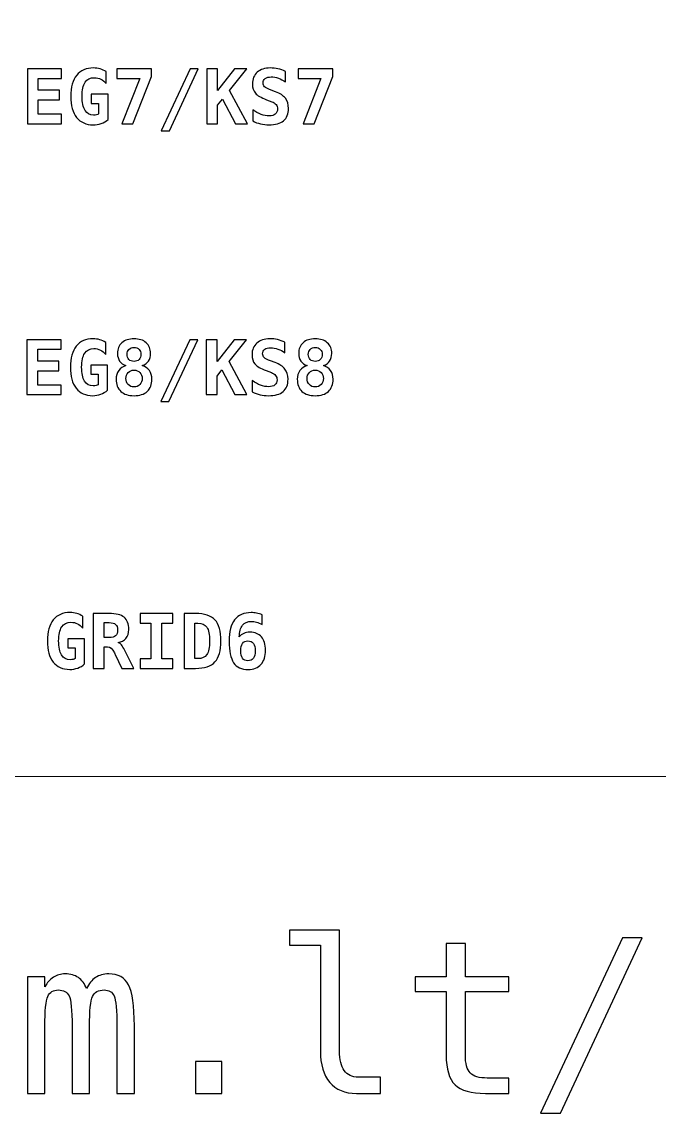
# Model space of a CAD drawing. Header units: centimetres. Extents: x -11.36 to -9.63, y -15.64 to -13.63.
# Drawn here: x -10.795 to -10.496, y -15.643 to -15.131 of the extents above; entities that cross this region are included whole.
import ezdxf

# ---------------------------------------------------------------- set-up
doc = ezdxf.new("R2010")
doc.units = ezdxf.units.CM
doc.header["$MEASUREMENT"] = 0
doc.layers.add('Layer 1', color=7, linetype='Continuous')

msp = doc.modelspace()

# ---------------------------------------------------------------- linework, layer by layer
at = {"layer": 'Layer 1', "color": 7, "lineweight": 9}
msp.add_lwpolyline([(-10.8825, -15.485), (-10.1175, -15.485), (-10.1175, -14.215), (-10.8825, -14.215), (-10.8825, -15.485)], close=True, dxfattribs=at)
at = {"layer": 'Layer 1', "color": 250}
for points, knots in [([(-10.75864, -15.1743), (-10.75864, -15.1743), (-10.75864, -15.16939), (-10.75864, -15.16939), (-10.75864, -15.16939), (-10.75864, -15.16939), (-10.76212, -15.16939), (-10.76212, -15.16939), (-10.76212, -15.16939), (-10.76212, -15.16939), (-10.76212, -15.16512), (-10.76212, -15.16512), (-10.76212, -15.16512), (-10.76212, -15.16512), (-10.75419, -15.16512), (-10.75419, -15.16512), (-10.75419, -15.16512), (-10.75419, -15.16512), (-10.75419, -15.1769), (-10.75419, -15.1769), (-10.75419, -15.1769), (-10.75517, -15.17774), (-10.75624, -15.17837), (-10.75742, -15.1788), (-10.75742, -15.1788), (-10.7586, -15.17923), (-10.75986, -15.17945), (-10.7612, -15.17945), (-10.7612, -15.17945), (-10.76453, -15.17945), (-10.7671, -15.17829), (-10.76892, -15.17598), (-10.76892, -15.17598), (-10.77074, -15.17366), (-10.77164, -15.17038), (-10.77164, -15.16611), (-10.77164, -15.16611), (-10.77164, -15.16179), (-10.77073, -15.15848), (-10.7689, -15.15619), (-10.7689, -15.15619), (-10.76706, -15.15391), (-10.76442, -15.15277), (-10.76096, -15.15277), (-10.76096, -15.15277), (-10.75992, -15.15277), (-10.75891, -15.15291), (-10.75791, -15.15321), (-10.75791, -15.15321), (-10.75691, -15.1535), (-10.75597, -15.15392), (-10.7551, -15.15447), (-10.7551, -15.15447), (-10.7551, -15.15447), (-10.7551, -15.1601), (-10.7551, -15.1601), (-10.7551, -15.1601), (-10.75581, -15.15919), (-10.75663, -15.15849), (-10.75756, -15.15803), (-10.75756, -15.15803), (-10.75848, -15.15756), (-10.7595, -15.15733), (-10.7606, -15.15733), (-10.7606, -15.15733), (-10.76253, -15.15733), (-10.76398, -15.15806), (-10.76493, -15.15951), (-10.76493, -15.15951), (-10.76588, -15.16096), (-10.76636, -15.16316), (-10.76636, -15.16611), (-10.76636, -15.16611), (-10.76636, -15.16898), (-10.7659, -15.17115), (-10.76498, -15.17265), (-10.76498, -15.17265), (-10.76406, -15.17414), (-10.76272, -15.17489), (-10.76097, -15.17489), (-10.76097, -15.17489), (-10.76044, -15.17489), (-10.75998, -15.17484), (-10.75958, -15.17474), (-10.75958, -15.17474), (-10.7592, -15.17465), (-10.75888, -15.1745), (-10.75864, -15.1743)], [0, 0, 0, 0, 0.045455, 0.045455, 0.045455, 0.045455, 0.090909, 0.090909, 0.090909, 0.090909, 0.136364, 0.136364, 0.136364, 0.136364, 0.181818, 0.181818, 0.181818, 0.181818, 0.227273, 0.227273, 0.227273, 0.227273, 0.272727, 0.272727, 0.272727, 0.272727, 0.318182, 0.318182, 0.318182, 0.318182, 0.363636, 0.363636, 0.363636, 0.363636, 0.409091, 0.409091, 0.409091, 0.409091, 0.454545, 0.454545, 0.454545, 0.454545, 0.5, 0.5, 0.5, 0.5, 0.545455, 0.545455, 0.545455, 0.545455, 0.590909, 0.590909, 0.590909, 0.590909, 0.636364, 0.636364, 0.636364, 0.636364, 0.681818, 0.681818, 0.681818, 0.681818, 0.727273, 0.727273, 0.727273, 0.727273, 0.772727, 0.772727, 0.772727, 0.772727, 0.818182, 0.818182, 0.818182, 0.818182, 0.863636, 0.863636, 0.863636, 0.863636, 0.909091, 0.909091, 0.909091, 0.909091, 0.954545, 0.954545, 0.954545, 0.954545, 1, 1, 1, 1]), ([(-10.67992, -15.16767), (-10.68247, -15.16669), (-10.68421, -15.16566), (-10.68512, -15.16459), (-10.68512, -15.16459), (-10.68602, -15.16351), (-10.68648, -15.16207), (-10.68648, -15.16026), (-10.68648, -15.16026), (-10.68648, -15.15793), (-10.68573, -15.15609), (-10.68424, -15.15477), (-10.68424, -15.15477), (-10.68274, -15.15343), (-10.6807, -15.15277), (-10.67809, -15.15277), (-10.67809, -15.15277), (-10.6769, -15.15277), (-10.67572, -15.1529), (-10.67454, -15.15317), (-10.67454, -15.15317), (-10.67335, -15.15344), (-10.67218, -15.15384), (-10.67102, -15.15437), (-10.67102, -15.15437), (-10.67102, -15.15437), (-10.67102, -15.15933), (-10.67102, -15.15933), (-10.67102, -15.15933), (-10.67212, -15.15856), (-10.67322, -15.15798), (-10.67435, -15.15757), (-10.67435, -15.15757), (-10.67548, -15.15717), (-10.67659, -15.15697), (-10.67769, -15.15697), (-10.67769, -15.15697), (-10.67892, -15.15697), (-10.67986, -15.15722), (-10.68052, -15.15771), (-10.68052, -15.15771), (-10.68117, -15.15821), (-10.6815, -15.15891), (-10.6815, -15.15983), (-10.6815, -15.15983), (-10.6815, -15.16054), (-10.68126, -15.16113), (-10.68078, -15.16159), (-10.68078, -15.16159), (-10.6803, -15.16206), (-10.67931, -15.16257), (-10.67779, -15.16313), (-10.67779, -15.16313), (-10.67779, -15.16313), (-10.67561, -15.16396), (-10.67561, -15.16396), (-10.67561, -15.16396), (-10.67354, -15.16472), (-10.67202, -15.16573), (-10.67104, -15.16698), (-10.67104, -15.16698), (-10.67007, -15.16823), (-10.66958, -15.16981), (-10.66958, -15.17171), (-10.66958, -15.17171), (-10.66958, -15.17431), (-10.67034, -15.17625), (-10.67188, -15.17753), (-10.67188, -15.17753), (-10.67341, -15.17881), (-10.67573, -15.17945), (-10.67883, -15.17945), (-10.67883, -15.17945), (-10.6801, -15.17945), (-10.68138, -15.1793), (-10.68266, -15.17899), (-10.68266, -15.17899), (-10.68394, -15.17869), (-10.68518, -15.17824), (-10.68637, -15.17764), (-10.68637, -15.17764), (-10.68637, -15.17764), (-10.68637, -15.17238), (-10.68637, -15.17238), (-10.68637, -15.17238), (-10.68502, -15.17335), (-10.6837, -15.17407), (-10.68244, -15.17454), (-10.68244, -15.17454), (-10.68117, -15.17501), (-10.67992, -15.17525), (-10.67867, -15.17525), (-10.67867, -15.17525), (-10.67742, -15.17525), (-10.67645, -15.17496), (-10.67576, -15.17439), (-10.67576, -15.17439), (-10.67508, -15.17382), (-10.67473, -15.17303), (-10.67473, -15.17201), (-10.67473, -15.17201), (-10.67473, -15.17124), (-10.67496, -15.17056), (-10.67542, -15.16998), (-10.67542, -15.16998), (-10.67588, -15.1694), (-10.67654, -15.16894), (-10.67742, -15.16861), (-10.67742, -15.16861), (-10.67742, -15.16861), (-10.67992, -15.16767), (-10.67992, -15.16767)], [0, 0, 0, 0, 0.035714, 0.035714, 0.035714, 0.035714, 0.071429, 0.071429, 0.071429, 0.071429, 0.107143, 0.107143, 0.107143, 0.107143, 0.142857, 0.142857, 0.142857, 0.142857, 0.178571, 0.178571, 0.178571, 0.178571, 0.214286, 0.214286, 0.214286, 0.214286, 0.25, 0.25, 0.25, 0.25, 0.285714, 0.285714, 0.285714, 0.285714, 0.321429, 0.321429, 0.321429, 0.321429, 0.357143, 0.357143, 0.357143, 0.357143, 0.392857, 0.392857, 0.392857, 0.392857, 0.428571, 0.428571, 0.428571, 0.428571, 0.464286, 0.464286, 0.464286, 0.464286, 0.5, 0.5, 0.5, 0.5, 0.535714, 0.535714, 0.535714, 0.535714, 0.571429, 0.571429, 0.571429, 0.571429, 0.607143, 0.607143, 0.607143, 0.607143, 0.642857, 0.642857, 0.642857, 0.642857, 0.678571, 0.678571, 0.678571, 0.678571, 0.714286, 0.714286, 0.714286, 0.714286, 0.75, 0.75, 0.75, 0.75, 0.785714, 0.785714, 0.785714, 0.785714, 0.821429, 0.821429, 0.821429, 0.821429, 0.857143, 0.857143, 0.857143, 0.857143, 0.892857, 0.892857, 0.892857, 0.892857, 0.928571, 0.928571, 0.928571, 0.928571, 0.964286, 0.964286, 0.964286, 0.964286, 1, 1, 1, 1]), ([(-10.77598, -15.17895), (-10.77598, -15.17895), (-10.79201, -15.17895), (-10.79201, -15.17895), (-10.79201, -15.17895), (-10.79201, -15.17895), (-10.79201, -15.15323), (-10.79201, -15.15323), (-10.79201, -15.15323), (-10.79201, -15.15323), (-10.77598, -15.15323), (-10.77598, -15.15323), (-10.77598, -15.15323), (-10.77598, -15.15323), (-10.77598, -15.15771), (-10.77598, -15.15771), (-10.77598, -15.15771), (-10.77598, -15.15771), (-10.78693, -15.15771), (-10.78693, -15.15771), (-10.78693, -15.15771), (-10.78693, -15.15771), (-10.78693, -15.16326), (-10.78693, -15.16326), (-10.78693, -15.16326), (-10.78693, -15.16326), (-10.77702, -15.16326), (-10.77702, -15.16326), (-10.77702, -15.16326), (-10.77702, -15.16326), (-10.77702, -15.16774), (-10.77702, -15.16774), (-10.77702, -15.16774), (-10.77702, -15.16774), (-10.78693, -15.16774), (-10.78693, -15.16774), (-10.78693, -15.16774), (-10.78693, -15.16774), (-10.78693, -15.17447), (-10.78693, -15.17447), (-10.78693, -15.17447), (-10.78693, -15.17447), (-10.77598, -15.17447), (-10.77598, -15.17447), (-10.77598, -15.17447), (-10.77598, -15.17447), (-10.77598, -15.17895), (-10.77598, -15.17895)], [0, 0, 0, 0, 0.083333, 0.083333, 0.083333, 0.083333, 0.166667, 0.166667, 0.166667, 0.166667, 0.25, 0.25, 0.25, 0.25, 0.333333, 0.333333, 0.333333, 0.333333, 0.416667, 0.416667, 0.416667, 0.416667, 0.5, 0.5, 0.5, 0.5, 0.583333, 0.583333, 0.583333, 0.583333, 0.666667, 0.666667, 0.666667, 0.666667, 0.75, 0.75, 0.75, 0.75, 0.833333, 0.833333, 0.833333, 0.833333, 0.916667, 0.916667, 0.916667, 0.916667, 1, 1, 1, 1]), ([(-10.75009, -15.15323), (-10.75009, -15.15323), (-10.73383, -15.15323), (-10.73383, -15.15323), (-10.73383, -15.15323), (-10.73383, -15.15323), (-10.73383, -15.15683), (-10.73383, -15.15683), (-10.73383, -15.15683), (-10.73383, -15.15683), (-10.74255, -15.17895), (-10.74255, -15.17895), (-10.74255, -15.17895), (-10.74255, -15.17895), (-10.74773, -15.17895), (-10.74773, -15.17895), (-10.74773, -15.17895), (-10.74773, -15.17895), (-10.73936, -15.15771), (-10.73936, -15.15771), (-10.73936, -15.15771), (-10.73936, -15.15771), (-10.75009, -15.15771), (-10.75009, -15.15771), (-10.75009, -15.15771), (-10.75009, -15.15771), (-10.75009, -15.15323), (-10.75009, -15.15323)], [0, 0, 0, 0, 0.142857, 0.142857, 0.142857, 0.142857, 0.285714, 0.285714, 0.285714, 0.285714, 0.428571, 0.428571, 0.428571, 0.428571, 0.571429, 0.571429, 0.571429, 0.571429, 0.714286, 0.714286, 0.714286, 0.714286, 0.857143, 0.857143, 0.857143, 0.857143, 1, 1, 1, 1]), ([(-10.71569, -15.15323), (-10.71569, -15.15323), (-10.71189, -15.15323), (-10.71189, -15.15323), (-10.71189, -15.15323), (-10.71189, -15.15323), (-10.72543, -15.18223), (-10.72543, -15.18223), (-10.72543, -15.18223), (-10.72543, -15.18223), (-10.72923, -15.18223), (-10.72923, -15.18223), (-10.72923, -15.18223), (-10.72923, -15.18223), (-10.71569, -15.15323), (-10.71569, -15.15323)], [0, 0, 0, 0, 0.25, 0.25, 0.25, 0.25, 0.5, 0.5, 0.5, 0.5, 0.75, 0.75, 0.75, 0.75, 1, 1, 1, 1]), ([(-10.70792, -15.15323), (-10.70792, -15.15323), (-10.70284, -15.15323), (-10.70284, -15.15323), (-10.70284, -15.15323), (-10.70284, -15.15323), (-10.70284, -15.16339), (-10.70284, -15.16339), (-10.70284, -15.16339), (-10.70284, -15.16339), (-10.69488, -15.15323), (-10.69488, -15.15323), (-10.69488, -15.15323), (-10.69488, -15.15323), (-10.68913, -15.15323), (-10.68913, -15.15323), (-10.68913, -15.15323), (-10.68913, -15.15323), (-10.69725, -15.16336), (-10.69725, -15.16336), (-10.69725, -15.16336), (-10.69725, -15.16336), (-10.68884, -15.17895), (-10.68884, -15.17895), (-10.68884, -15.17895), (-10.68884, -15.17895), (-10.69449, -15.17895), (-10.69449, -15.17895), (-10.69449, -15.17895), (-10.69449, -15.17895), (-10.70058, -15.16737), (-10.70058, -15.16737), (-10.70058, -15.16737), (-10.70058, -15.16737), (-10.70284, -15.17024), (-10.70284, -15.17024), (-10.70284, -15.17024), (-10.70284, -15.17024), (-10.70284, -15.17895), (-10.70284, -15.17895), (-10.70284, -15.17895), (-10.70284, -15.17895), (-10.70792, -15.17895), (-10.70792, -15.17895), (-10.70792, -15.17895), (-10.70792, -15.17895), (-10.70792, -15.15323), (-10.70792, -15.15323)], [0, 0, 0, 0, 0.083333, 0.083333, 0.083333, 0.083333, 0.166667, 0.166667, 0.166667, 0.166667, 0.25, 0.25, 0.25, 0.25, 0.333333, 0.333333, 0.333333, 0.333333, 0.416667, 0.416667, 0.416667, 0.416667, 0.5, 0.5, 0.5, 0.5, 0.583333, 0.583333, 0.583333, 0.583333, 0.666667, 0.666667, 0.666667, 0.666667, 0.75, 0.75, 0.75, 0.75, 0.833333, 0.833333, 0.833333, 0.833333, 0.916667, 0.916667, 0.916667, 0.916667, 1, 1, 1, 1]), ([(-10.66513, -15.15323), (-10.66513, -15.15323), (-10.64887, -15.15323), (-10.64887, -15.15323), (-10.64887, -15.15323), (-10.64887, -15.15323), (-10.64887, -15.15683), (-10.64887, -15.15683), (-10.64887, -15.15683), (-10.64887, -15.15683), (-10.65759, -15.17895), (-10.65759, -15.17895), (-10.65759, -15.17895), (-10.65759, -15.17895), (-10.66277, -15.17895), (-10.66277, -15.17895), (-10.66277, -15.17895), (-10.66277, -15.17895), (-10.6544, -15.15771), (-10.6544, -15.15771), (-10.6544, -15.15771), (-10.6544, -15.15771), (-10.66513, -15.15771), (-10.66513, -15.15771), (-10.66513, -15.15771), (-10.66513, -15.15771), (-10.66513, -15.15323), (-10.66513, -15.15323)], [0, 0, 0, 0, 0.142857, 0.142857, 0.142857, 0.142857, 0.285714, 0.285714, 0.285714, 0.285714, 0.428571, 0.428571, 0.428571, 0.428571, 0.571429, 0.571429, 0.571429, 0.571429, 0.714286, 0.714286, 0.714286, 0.714286, 0.857143, 0.857143, 0.857143, 0.857143, 1, 1, 1, 1]), ([(-10.77619, -15.30595), (-10.77619, -15.30595), (-10.79222, -15.30595), (-10.79222, -15.30595), (-10.79222, -15.30595), (-10.79222, -15.30595), (-10.79222, -15.28023), (-10.79222, -15.28023), (-10.79222, -15.28023), (-10.79222, -15.28023), (-10.77619, -15.28023), (-10.77619, -15.28023), (-10.77619, -15.28023), (-10.77619, -15.28023), (-10.77619, -15.28471), (-10.77619, -15.28471), (-10.77619, -15.28471), (-10.77619, -15.28471), (-10.78714, -15.28471), (-10.78714, -15.28471), (-10.78714, -15.28471), (-10.78714, -15.28471), (-10.78714, -15.29026), (-10.78714, -15.29026), (-10.78714, -15.29026), (-10.78714, -15.29026), (-10.77723, -15.29026), (-10.77723, -15.29026), (-10.77723, -15.29026), (-10.77723, -15.29026), (-10.77723, -15.29474), (-10.77723, -15.29474), (-10.77723, -15.29474), (-10.77723, -15.29474), (-10.78714, -15.29474), (-10.78714, -15.29474), (-10.78714, -15.29474), (-10.78714, -15.29474), (-10.78714, -15.30147), (-10.78714, -15.30147), (-10.78714, -15.30147), (-10.78714, -15.30147), (-10.77619, -15.30147), (-10.77619, -15.30147), (-10.77619, -15.30147), (-10.77619, -15.30147), (-10.77619, -15.30595), (-10.77619, -15.30595)], [0, 0, 0, 0, 0.083333, 0.083333, 0.083333, 0.083333, 0.166667, 0.166667, 0.166667, 0.166667, 0.25, 0.25, 0.25, 0.25, 0.333333, 0.333333, 0.333333, 0.333333, 0.416667, 0.416667, 0.416667, 0.416667, 0.5, 0.5, 0.5, 0.5, 0.583333, 0.583333, 0.583333, 0.583333, 0.666667, 0.666667, 0.666667, 0.666667, 0.75, 0.75, 0.75, 0.75, 0.833333, 0.833333, 0.833333, 0.833333, 0.916667, 0.916667, 0.916667, 0.916667, 1, 1, 1, 1]), ([(-10.75885, -15.3013), (-10.75885, -15.3013), (-10.75885, -15.29639), (-10.75885, -15.29639), (-10.75885, -15.29639), (-10.75885, -15.29639), (-10.76233, -15.29639), (-10.76233, -15.29639), (-10.76233, -15.29639), (-10.76233, -15.29639), (-10.76233, -15.29212), (-10.76233, -15.29212), (-10.76233, -15.29212), (-10.76233, -15.29212), (-10.7544, -15.29212), (-10.7544, -15.29212), (-10.7544, -15.29212), (-10.7544, -15.29212), (-10.7544, -15.3039), (-10.7544, -15.3039), (-10.7544, -15.3039), (-10.75538, -15.30474), (-10.75645, -15.30537), (-10.75763, -15.3058), (-10.75763, -15.3058), (-10.75881, -15.30623), (-10.76007, -15.30645), (-10.76141, -15.30645), (-10.76141, -15.30645), (-10.76474, -15.30645), (-10.76731, -15.30529), (-10.76913, -15.30298), (-10.76913, -15.30298), (-10.77095, -15.30066), (-10.77185, -15.29738), (-10.77185, -15.29311), (-10.77185, -15.29311), (-10.77185, -15.28879), (-10.77094, -15.28548), (-10.76911, -15.28319), (-10.76911, -15.28319), (-10.76727, -15.28091), (-10.76463, -15.27977), (-10.76117, -15.27977), (-10.76117, -15.27977), (-10.76013, -15.27977), (-10.75912, -15.27991), (-10.75812, -15.28021), (-10.75812, -15.28021), (-10.75712, -15.2805), (-10.75618, -15.28092), (-10.75531, -15.28147), (-10.75531, -15.28147), (-10.75531, -15.28147), (-10.75531, -15.2871), (-10.75531, -15.2871), (-10.75531, -15.2871), (-10.75602, -15.28619), (-10.75684, -15.28549), (-10.75777, -15.28503), (-10.75777, -15.28503), (-10.75869, -15.28456), (-10.75971, -15.28433), (-10.76081, -15.28433), (-10.76081, -15.28433), (-10.76274, -15.28433), (-10.76419, -15.28506), (-10.76514, -15.28651), (-10.76514, -15.28651), (-10.76609, -15.28796), (-10.76657, -15.29016), (-10.76657, -15.29311), (-10.76657, -15.29311), (-10.76657, -15.29598), (-10.76611, -15.29815), (-10.76519, -15.29965), (-10.76519, -15.29965), (-10.76427, -15.30114), (-10.76293, -15.30189), (-10.76118, -15.30189), (-10.76118, -15.30189), (-10.76065, -15.30189), (-10.76019, -15.30184), (-10.75979, -15.30174), (-10.75979, -15.30174), (-10.75941, -15.30165), (-10.75909, -15.3015), (-10.75885, -15.3013)], [0, 0, 0, 0, 0.045455, 0.045455, 0.045455, 0.045455, 0.090909, 0.090909, 0.090909, 0.090909, 0.136364, 0.136364, 0.136364, 0.136364, 0.181818, 0.181818, 0.181818, 0.181818, 0.227273, 0.227273, 0.227273, 0.227273, 0.272727, 0.272727, 0.272727, 0.272727, 0.318182, 0.318182, 0.318182, 0.318182, 0.363636, 0.363636, 0.363636, 0.363636, 0.409091, 0.409091, 0.409091, 0.409091, 0.454545, 0.454545, 0.454545, 0.454545, 0.5, 0.5, 0.5, 0.5, 0.545455, 0.545455, 0.545455, 0.545455, 0.590909, 0.590909, 0.590909, 0.590909, 0.636364, 0.636364, 0.636364, 0.636364, 0.681818, 0.681818, 0.681818, 0.681818, 0.727273, 0.727273, 0.727273, 0.727273, 0.772727, 0.772727, 0.772727, 0.772727, 0.818182, 0.818182, 0.818182, 0.818182, 0.863636, 0.863636, 0.863636, 0.863636, 0.909091, 0.909091, 0.909091, 0.909091, 0.954545, 0.954545, 0.954545, 0.954545, 1, 1, 1, 1]), ([(-10.74579, -15.29232), (-10.74709, -15.29187), (-10.74808, -15.29117), (-10.74876, -15.29021), (-10.74876, -15.29021), (-10.74943, -15.28925), (-10.74977, -15.28808), (-10.74977, -15.28669), (-10.74977, -15.28669), (-10.74977, -15.28455), (-10.74908, -15.28287), (-10.74768, -15.28162), (-10.74768, -15.28162), (-10.7463, -15.28038), (-10.74441, -15.27977), (-10.74202, -15.27977), (-10.74202, -15.27977), (-10.73962, -15.27977), (-10.73772, -15.28038), (-10.73634, -15.28162), (-10.73634, -15.28162), (-10.73494, -15.28287), (-10.73425, -15.28455), (-10.73425, -15.28669), (-10.73425, -15.28669), (-10.73425, -15.28807), (-10.73458, -15.28923), (-10.73525, -15.29019), (-10.73525, -15.29019), (-10.73591, -15.29115), (-10.73688, -15.29186), (-10.73816, -15.29232), (-10.73816, -15.29232), (-10.73674, -15.29276), (-10.73563, -15.29354), (-10.73482, -15.29467), (-10.73482, -15.29467), (-10.73401, -15.29579), (-10.73361, -15.29714), (-10.73361, -15.29871), (-10.73361, -15.29871), (-10.73361, -15.30118), (-10.73434, -15.30309), (-10.7358, -15.30443), (-10.7358, -15.30443), (-10.73726, -15.30578), (-10.73934, -15.30645), (-10.74202, -15.30645), (-10.74202, -15.30645), (-10.74469, -15.30645), (-10.74676, -15.30578), (-10.74822, -15.30443), (-10.74822, -15.30443), (-10.74968, -15.30309), (-10.75041, -15.30118), (-10.75041, -15.29871), (-10.75041, -15.29871), (-10.75041, -15.29713), (-10.75, -15.29577), (-10.74918, -15.29465), (-10.74918, -15.29465), (-10.74837, -15.29352), (-10.74724, -15.29274), (-10.74579, -15.29232)], [0, 0, 0, 0, 0.0625, 0.0625, 0.0625, 0.0625, 0.125, 0.125, 0.125, 0.125, 0.1875, 0.1875, 0.1875, 0.1875, 0.25, 0.25, 0.25, 0.25, 0.3125, 0.3125, 0.3125, 0.3125, 0.375, 0.375, 0.375, 0.375, 0.4375, 0.4375, 0.4375, 0.4375, 0.5, 0.5, 0.5, 0.5, 0.5625, 0.5625, 0.5625, 0.5625, 0.625, 0.625, 0.625, 0.625, 0.6875, 0.6875, 0.6875, 0.6875, 0.75, 0.75, 0.75, 0.75, 0.8125, 0.8125, 0.8125, 0.8125, 0.875, 0.875, 0.875, 0.875, 0.9375, 0.9375, 0.9375, 0.9375, 1, 1, 1, 1]), ([(-10.7159, -15.28023), (-10.7159, -15.28023), (-10.7121, -15.28023), (-10.7121, -15.28023), (-10.7121, -15.28023), (-10.7121, -15.28023), (-10.72564, -15.30923), (-10.72564, -15.30923), (-10.72564, -15.30923), (-10.72564, -15.30923), (-10.72944, -15.30923), (-10.72944, -15.30923), (-10.72944, -15.30923), (-10.72944, -15.30923), (-10.7159, -15.28023), (-10.7159, -15.28023)], [0, 0, 0, 0, 0.25, 0.25, 0.25, 0.25, 0.5, 0.5, 0.5, 0.5, 0.75, 0.75, 0.75, 0.75, 1, 1, 1, 1]), ([(-10.70813, -15.28023), (-10.70813, -15.28023), (-10.70305, -15.28023), (-10.70305, -15.28023), (-10.70305, -15.28023), (-10.70305, -15.28023), (-10.70305, -15.29039), (-10.70305, -15.29039), (-10.70305, -15.29039), (-10.70305, -15.29039), (-10.69509, -15.28023), (-10.69509, -15.28023), (-10.69509, -15.28023), (-10.69509, -15.28023), (-10.68934, -15.28023), (-10.68934, -15.28023), (-10.68934, -15.28023), (-10.68934, -15.28023), (-10.69746, -15.29036), (-10.69746, -15.29036), (-10.69746, -15.29036), (-10.69746, -15.29036), (-10.68905, -15.30595), (-10.68905, -15.30595), (-10.68905, -15.30595), (-10.68905, -15.30595), (-10.6947, -15.30595), (-10.6947, -15.30595), (-10.6947, -15.30595), (-10.6947, -15.30595), (-10.70079, -15.29437), (-10.70079, -15.29437), (-10.70079, -15.29437), (-10.70079, -15.29437), (-10.70305, -15.29724), (-10.70305, -15.29724), (-10.70305, -15.29724), (-10.70305, -15.29724), (-10.70305, -15.30595), (-10.70305, -15.30595), (-10.70305, -15.30595), (-10.70305, -15.30595), (-10.70813, -15.30595), (-10.70813, -15.30595), (-10.70813, -15.30595), (-10.70813, -15.30595), (-10.70813, -15.28023), (-10.70813, -15.28023)], [0, 0, 0, 0, 0.083333, 0.083333, 0.083333, 0.083333, 0.166667, 0.166667, 0.166667, 0.166667, 0.25, 0.25, 0.25, 0.25, 0.333333, 0.333333, 0.333333, 0.333333, 0.416667, 0.416667, 0.416667, 0.416667, 0.5, 0.5, 0.5, 0.5, 0.583333, 0.583333, 0.583333, 0.583333, 0.666667, 0.666667, 0.666667, 0.666667, 0.75, 0.75, 0.75, 0.75, 0.833333, 0.833333, 0.833333, 0.833333, 0.916667, 0.916667, 0.916667, 0.916667, 1, 1, 1, 1]), ([(-10.68013, -15.29467), (-10.68268, -15.29369), (-10.68442, -15.29266), (-10.68533, -15.29159), (-10.68533, -15.29159), (-10.68623, -15.29051), (-10.68669, -15.28907), (-10.68669, -15.28726), (-10.68669, -15.28726), (-10.68669, -15.28493), (-10.68594, -15.28309), (-10.68445, -15.28177), (-10.68445, -15.28177), (-10.68295, -15.28043), (-10.68091, -15.27977), (-10.6783, -15.27977), (-10.6783, -15.27977), (-10.67711, -15.27977), (-10.67593, -15.2799), (-10.67475, -15.28017), (-10.67475, -15.28017), (-10.67356, -15.28044), (-10.67239, -15.28084), (-10.67123, -15.28137), (-10.67123, -15.28137), (-10.67123, -15.28137), (-10.67123, -15.28633), (-10.67123, -15.28633), (-10.67123, -15.28633), (-10.67233, -15.28556), (-10.67343, -15.28498), (-10.67456, -15.28457), (-10.67456, -15.28457), (-10.67569, -15.28417), (-10.6768, -15.28397), (-10.6779, -15.28397), (-10.6779, -15.28397), (-10.67913, -15.28397), (-10.68007, -15.28422), (-10.68073, -15.28471), (-10.68073, -15.28471), (-10.68138, -15.28521), (-10.68171, -15.28591), (-10.68171, -15.28683), (-10.68171, -15.28683), (-10.68171, -15.28754), (-10.68147, -15.28813), (-10.68099, -15.28859), (-10.68099, -15.28859), (-10.68051, -15.28906), (-10.67952, -15.28957), (-10.678, -15.29013), (-10.678, -15.29013), (-10.678, -15.29013), (-10.67582, -15.29096), (-10.67582, -15.29096), (-10.67582, -15.29096), (-10.67375, -15.29172), (-10.67223, -15.29273), (-10.67125, -15.29398), (-10.67125, -15.29398), (-10.67028, -15.29523), (-10.66979, -15.29681), (-10.66979, -15.29871), (-10.66979, -15.29871), (-10.66979, -15.30131), (-10.67055, -15.30325), (-10.67209, -15.30453), (-10.67209, -15.30453), (-10.67362, -15.30581), (-10.67594, -15.30645), (-10.67904, -15.30645), (-10.67904, -15.30645), (-10.68031, -15.30645), (-10.68159, -15.3063), (-10.68287, -15.30599), (-10.68287, -15.30599), (-10.68415, -15.30569), (-10.68539, -15.30524), (-10.68658, -15.30464), (-10.68658, -15.30464), (-10.68658, -15.30464), (-10.68658, -15.29938), (-10.68658, -15.29938), (-10.68658, -15.29938), (-10.68523, -15.30035), (-10.68391, -15.30107), (-10.68265, -15.30154), (-10.68265, -15.30154), (-10.68138, -15.30201), (-10.68013, -15.30225), (-10.67888, -15.30225), (-10.67888, -15.30225), (-10.67763, -15.30225), (-10.67666, -15.30196), (-10.67597, -15.30139), (-10.67597, -15.30139), (-10.67529, -15.30082), (-10.67494, -15.30003), (-10.67494, -15.29901), (-10.67494, -15.29901), (-10.67494, -15.29824), (-10.67517, -15.29756), (-10.67563, -15.29698), (-10.67563, -15.29698), (-10.67609, -15.2964), (-10.67675, -15.29594), (-10.67763, -15.29561), (-10.67763, -15.29561), (-10.67763, -15.29561), (-10.68013, -15.29467), (-10.68013, -15.29467)], [0, 0, 0, 0, 0.035714, 0.035714, 0.035714, 0.035714, 0.071429, 0.071429, 0.071429, 0.071429, 0.107143, 0.107143, 0.107143, 0.107143, 0.142857, 0.142857, 0.142857, 0.142857, 0.178571, 0.178571, 0.178571, 0.178571, 0.214286, 0.214286, 0.214286, 0.214286, 0.25, 0.25, 0.25, 0.25, 0.285714, 0.285714, 0.285714, 0.285714, 0.321429, 0.321429, 0.321429, 0.321429, 0.357143, 0.357143, 0.357143, 0.357143, 0.392857, 0.392857, 0.392857, 0.392857, 0.428571, 0.428571, 0.428571, 0.428571, 0.464286, 0.464286, 0.464286, 0.464286, 0.5, 0.5, 0.5, 0.5, 0.535714, 0.535714, 0.535714, 0.535714, 0.571429, 0.571429, 0.571429, 0.571429, 0.607143, 0.607143, 0.607143, 0.607143, 0.642857, 0.642857, 0.642857, 0.642857, 0.678571, 0.678571, 0.678571, 0.678571, 0.714286, 0.714286, 0.714286, 0.714286, 0.75, 0.75, 0.75, 0.75, 0.785714, 0.785714, 0.785714, 0.785714, 0.821429, 0.821429, 0.821429, 0.821429, 0.857143, 0.857143, 0.857143, 0.857143, 0.892857, 0.892857, 0.892857, 0.892857, 0.928571, 0.928571, 0.928571, 0.928571, 0.964286, 0.964286, 0.964286, 0.964286, 1, 1, 1, 1]), ([(-10.66083, -15.29232), (-10.66213, -15.29187), (-10.66312, -15.29117), (-10.6638, -15.29021), (-10.6638, -15.29021), (-10.66447, -15.28925), (-10.66481, -15.28808), (-10.66481, -15.28669), (-10.66481, -15.28669), (-10.66481, -15.28455), (-10.66412, -15.28287), (-10.66272, -15.28162), (-10.66272, -15.28162), (-10.66134, -15.28038), (-10.65945, -15.27977), (-10.65706, -15.27977), (-10.65706, -15.27977), (-10.65466, -15.27977), (-10.65276, -15.28038), (-10.65138, -15.28162), (-10.65138, -15.28162), (-10.64998, -15.28287), (-10.64929, -15.28455), (-10.64929, -15.28669), (-10.64929, -15.28669), (-10.64929, -15.28807), (-10.64962, -15.28923), (-10.65029, -15.29019), (-10.65029, -15.29019), (-10.65095, -15.29115), (-10.65192, -15.29186), (-10.6532, -15.29232), (-10.6532, -15.29232), (-10.65178, -15.29276), (-10.65067, -15.29354), (-10.64986, -15.29467), (-10.64986, -15.29467), (-10.64905, -15.29579), (-10.64865, -15.29714), (-10.64865, -15.29871), (-10.64865, -15.29871), (-10.64865, -15.30118), (-10.64938, -15.30309), (-10.65084, -15.30443), (-10.65084, -15.30443), (-10.6523, -15.30578), (-10.65438, -15.30645), (-10.65706, -15.30645), (-10.65706, -15.30645), (-10.65973, -15.30645), (-10.6618, -15.30578), (-10.66326, -15.30443), (-10.66326, -15.30443), (-10.66472, -15.30309), (-10.66545, -15.30118), (-10.66545, -15.29871), (-10.66545, -15.29871), (-10.66545, -15.29713), (-10.66504, -15.29577), (-10.66422, -15.29465), (-10.66422, -15.29465), (-10.66341, -15.29352), (-10.66228, -15.29274), (-10.66083, -15.29232)], [0, 0, 0, 0, 0.0625, 0.0625, 0.0625, 0.0625, 0.125, 0.125, 0.125, 0.125, 0.1875, 0.1875, 0.1875, 0.1875, 0.25, 0.25, 0.25, 0.25, 0.3125, 0.3125, 0.3125, 0.3125, 0.375, 0.375, 0.375, 0.375, 0.4375, 0.4375, 0.4375, 0.4375, 0.5, 0.5, 0.5, 0.5, 0.5625, 0.5625, 0.5625, 0.5625, 0.625, 0.625, 0.625, 0.625, 0.6875, 0.6875, 0.6875, 0.6875, 0.75, 0.75, 0.75, 0.75, 0.8125, 0.8125, 0.8125, 0.8125, 0.875, 0.875, 0.875, 0.875, 0.9375, 0.9375, 0.9375, 0.9375, 1, 1, 1, 1]), ([(-10.74526, -15.2871), (-10.74526, -15.28811), (-10.74497, -15.28892), (-10.74439, -15.2895), (-10.74439, -15.2895), (-10.74381, -15.2901), (-10.74302, -15.29039), (-10.74202, -15.29039), (-10.74202, -15.29039), (-10.74101, -15.29039), (-10.74021, -15.2901), (-10.73964, -15.2895), (-10.73964, -15.2895), (-10.73905, -15.28892), (-10.73876, -15.28811), (-10.73876, -15.2871), (-10.73876, -15.2871), (-10.73876, -15.2861), (-10.73905, -15.28532), (-10.73964, -15.28473), (-10.73964, -15.28473), (-10.74021, -15.28415), (-10.74101, -15.28386), (-10.74202, -15.28386), (-10.74202, -15.28386), (-10.743, -15.28386), (-10.74379, -15.28416), (-10.74438, -15.28474), (-10.74438, -15.28474), (-10.74496, -15.28533), (-10.74526, -15.28612), (-10.74526, -15.2871)], [0, 0, 0, 0, 0.125, 0.125, 0.125, 0.125, 0.25, 0.25, 0.25, 0.25, 0.375, 0.375, 0.375, 0.375, 0.5, 0.5, 0.5, 0.5, 0.625, 0.625, 0.625, 0.625, 0.75, 0.75, 0.75, 0.75, 0.875, 0.875, 0.875, 0.875, 1, 1, 1, 1]), ([(-10.6603, -15.2871), (-10.6603, -15.28811), (-10.66001, -15.28892), (-10.65943, -15.2895), (-10.65943, -15.2895), (-10.65885, -15.2901), (-10.65806, -15.29039), (-10.65706, -15.29039), (-10.65706, -15.29039), (-10.65605, -15.29039), (-10.65525, -15.2901), (-10.65468, -15.2895), (-10.65468, -15.2895), (-10.65409, -15.28892), (-10.6538, -15.28811), (-10.6538, -15.2871), (-10.6538, -15.2871), (-10.6538, -15.2861), (-10.65409, -15.28532), (-10.65468, -15.28473), (-10.65468, -15.28473), (-10.65525, -15.28415), (-10.65605, -15.28386), (-10.65706, -15.28386), (-10.65706, -15.28386), (-10.65804, -15.28386), (-10.65883, -15.28416), (-10.65942, -15.28474), (-10.65942, -15.28474), (-10.66, -15.28533), (-10.6603, -15.28612), (-10.6603, -15.2871)], [0, 0, 0, 0, 0.125, 0.125, 0.125, 0.125, 0.25, 0.25, 0.25, 0.25, 0.375, 0.375, 0.375, 0.375, 0.5, 0.5, 0.5, 0.5, 0.625, 0.625, 0.625, 0.625, 0.75, 0.75, 0.75, 0.75, 0.875, 0.875, 0.875, 0.875, 1, 1, 1, 1]), ([(-10.74202, -15.29447), (-10.74316, -15.29447), (-10.74407, -15.29483), (-10.74477, -15.29555), (-10.74477, -15.29555), (-10.74547, -15.29627), (-10.74583, -15.29722), (-10.74583, -15.29841), (-10.74583, -15.29841), (-10.74583, -15.29959), (-10.74547, -15.30054), (-10.74477, -15.30126), (-10.74477, -15.30126), (-10.74407, -15.30199), (-10.74316, -15.30235), (-10.74202, -15.30235), (-10.74202, -15.30235), (-10.74088, -15.30235), (-10.73996, -15.30198), (-10.73925, -15.30125), (-10.73925, -15.30125), (-10.73855, -15.30051), (-10.73819, -15.29956), (-10.73819, -15.29841), (-10.73819, -15.29841), (-10.73819, -15.29722), (-10.73855, -15.29627), (-10.73925, -15.29555), (-10.73925, -15.29555), (-10.73995, -15.29483), (-10.74087, -15.29447), (-10.74202, -15.29447)], [0, 0, 0, 0, 0.125, 0.125, 0.125, 0.125, 0.25, 0.25, 0.25, 0.25, 0.375, 0.375, 0.375, 0.375, 0.5, 0.5, 0.5, 0.5, 0.625, 0.625, 0.625, 0.625, 0.75, 0.75, 0.75, 0.75, 0.875, 0.875, 0.875, 0.875, 1, 1, 1, 1]), ([(-10.65706, -15.29447), (-10.6582, -15.29447), (-10.65911, -15.29483), (-10.65981, -15.29555), (-10.65981, -15.29555), (-10.66051, -15.29627), (-10.66087, -15.29722), (-10.66087, -15.29841), (-10.66087, -15.29841), (-10.66087, -15.29959), (-10.66051, -15.30054), (-10.65981, -15.30126), (-10.65981, -15.30126), (-10.65911, -15.30199), (-10.6582, -15.30235), (-10.65706, -15.30235), (-10.65706, -15.30235), (-10.65592, -15.30235), (-10.655, -15.30198), (-10.65429, -15.30125), (-10.65429, -15.30125), (-10.65359, -15.30051), (-10.65323, -15.29956), (-10.65323, -15.29841), (-10.65323, -15.29841), (-10.65323, -15.29722), (-10.65359, -15.29627), (-10.65429, -15.29555), (-10.65429, -15.29555), (-10.65499, -15.29483), (-10.65591, -15.29447), (-10.65706, -15.29447)], [0, 0, 0, 0, 0.125, 0.125, 0.125, 0.125, 0.25, 0.25, 0.25, 0.25, 0.375, 0.375, 0.375, 0.375, 0.5, 0.5, 0.5, 0.5, 0.625, 0.625, 0.625, 0.625, 0.75, 0.75, 0.75, 0.75, 0.875, 0.875, 0.875, 0.875, 1, 1, 1, 1]), ([(-10.76963, -15.42967), (-10.76963, -15.42967), (-10.76963, -15.42476), (-10.76963, -15.42476), (-10.76963, -15.42476), (-10.76963, -15.42476), (-10.77311, -15.42476), (-10.77311, -15.42476), (-10.77311, -15.42476), (-10.77311, -15.42476), (-10.77311, -15.42049), (-10.77311, -15.42049), (-10.77311, -15.42049), (-10.77311, -15.42049), (-10.76518, -15.42049), (-10.76518, -15.42049), (-10.76518, -15.42049), (-10.76518, -15.42049), (-10.76518, -15.43227), (-10.76518, -15.43227), (-10.76518, -15.43227), (-10.76616, -15.43311), (-10.76723, -15.43374), (-10.76841, -15.43417), (-10.76841, -15.43417), (-10.76959, -15.4346), (-10.77085, -15.43482), (-10.77219, -15.43482), (-10.77219, -15.43482), (-10.77552, -15.43482), (-10.77809, -15.43366), (-10.77991, -15.43135), (-10.77991, -15.43135), (-10.78173, -15.42903), (-10.78263, -15.42575), (-10.78263, -15.42148), (-10.78263, -15.42148), (-10.78263, -15.41716), (-10.78172, -15.41385), (-10.77989, -15.41156), (-10.77989, -15.41156), (-10.77805, -15.40928), (-10.77541, -15.40814), (-10.77195, -15.40814), (-10.77195, -15.40814), (-10.77091, -15.40814), (-10.7699, -15.40828), (-10.7689, -15.40858), (-10.7689, -15.40858), (-10.7679, -15.40887), (-10.76696, -15.40929), (-10.76609, -15.40984), (-10.76609, -15.40984), (-10.76609, -15.40984), (-10.76609, -15.41547), (-10.76609, -15.41547), (-10.76609, -15.41547), (-10.7668, -15.41456), (-10.76762, -15.41386), (-10.76855, -15.4134), (-10.76855, -15.4134), (-10.76947, -15.41293), (-10.77049, -15.4127), (-10.77159, -15.4127), (-10.77159, -15.4127), (-10.77352, -15.4127), (-10.77497, -15.41343), (-10.77592, -15.41488), (-10.77592, -15.41488), (-10.77687, -15.41633), (-10.77735, -15.41853), (-10.77735, -15.42148), (-10.77735, -15.42148), (-10.77735, -15.42435), (-10.77689, -15.42652), (-10.77597, -15.42802), (-10.77597, -15.42802), (-10.77505, -15.42951), (-10.77371, -15.43026), (-10.77196, -15.43026), (-10.77196, -15.43026), (-10.77143, -15.43026), (-10.77097, -15.43021), (-10.77057, -15.43011), (-10.77057, -15.43011), (-10.77019, -15.43002), (-10.76987, -15.42987), (-10.76963, -15.42967)], [0, 0, 0, 0, 0.045455, 0.045455, 0.045455, 0.045455, 0.090909, 0.090909, 0.090909, 0.090909, 0.136364, 0.136364, 0.136364, 0.136364, 0.181818, 0.181818, 0.181818, 0.181818, 0.227273, 0.227273, 0.227273, 0.227273, 0.272727, 0.272727, 0.272727, 0.272727, 0.318182, 0.318182, 0.318182, 0.318182, 0.363636, 0.363636, 0.363636, 0.363636, 0.409091, 0.409091, 0.409091, 0.409091, 0.454545, 0.454545, 0.454545, 0.454545, 0.5, 0.5, 0.5, 0.5, 0.545455, 0.545455, 0.545455, 0.545455, 0.590909, 0.590909, 0.590909, 0.590909, 0.636364, 0.636364, 0.636364, 0.636364, 0.681818, 0.681818, 0.681818, 0.681818, 0.727273, 0.727273, 0.727273, 0.727273, 0.772727, 0.772727, 0.772727, 0.772727, 0.818182, 0.818182, 0.818182, 0.818182, 0.863636, 0.863636, 0.863636, 0.863636, 0.909091, 0.909091, 0.909091, 0.909091, 0.954545, 0.954545, 0.954545, 0.954545, 1, 1, 1, 1]), ([(-10.74951, -15.42218), (-10.749, -15.42228), (-10.74856, -15.42252), (-10.74819, -15.4229), (-10.74819, -15.4229), (-10.74782, -15.42327), (-10.74736, -15.42399), (-10.74682, -15.42507), (-10.74682, -15.42507), (-10.74682, -15.42507), (-10.74217, -15.43432), (-10.74217, -15.43432), (-10.74217, -15.43432), (-10.74217, -15.43432), (-10.74775, -15.43432), (-10.74775, -15.43432), (-10.74775, -15.43432), (-10.74775, -15.43432), (-10.75085, -15.42783), (-10.75085, -15.42783), (-10.75085, -15.42783), (-10.75094, -15.42765), (-10.75107, -15.42739), (-10.75121, -15.42707), (-10.75121, -15.42707), (-10.75212, -15.42513), (-10.75319, -15.42416), (-10.75442, -15.42416), (-10.75442, -15.42416), (-10.75442, -15.42416), (-10.75604, -15.42416), (-10.75604, -15.42416), (-10.75604, -15.42416), (-10.75604, -15.42416), (-10.75604, -15.43432), (-10.75604, -15.43432), (-10.75604, -15.43432), (-10.75604, -15.43432), (-10.76112, -15.43432), (-10.76112, -15.43432), (-10.76112, -15.43432), (-10.76112, -15.43432), (-10.76112, -15.4086), (-10.76112, -15.4086), (-10.76112, -15.4086), (-10.76112, -15.4086), (-10.75378, -15.4086), (-10.75378, -15.4086), (-10.75378, -15.4086), (-10.75047, -15.4086), (-10.7481, -15.40919), (-10.74666, -15.41036), (-10.74666, -15.41036), (-10.74522, -15.41153), (-10.74449, -15.41343), (-10.74449, -15.41608), (-10.74449, -15.41608), (-10.74449, -15.41784), (-10.74492, -15.41926), (-10.74579, -15.4203), (-10.74579, -15.4203), (-10.74665, -15.42134), (-10.74789, -15.42197), (-10.74951, -15.42218)], [0, 0, 0, 0, 0.0625, 0.0625, 0.0625, 0.0625, 0.125, 0.125, 0.125, 0.125, 0.1875, 0.1875, 0.1875, 0.1875, 0.25, 0.25, 0.25, 0.25, 0.3125, 0.3125, 0.3125, 0.3125, 0.375, 0.375, 0.375, 0.375, 0.4375, 0.4375, 0.4375, 0.4375, 0.5, 0.5, 0.5, 0.5, 0.5625, 0.5625, 0.5625, 0.5625, 0.625, 0.625, 0.625, 0.625, 0.6875, 0.6875, 0.6875, 0.6875, 0.75, 0.75, 0.75, 0.75, 0.8125, 0.8125, 0.8125, 0.8125, 0.875, 0.875, 0.875, 0.875, 0.9375, 0.9375, 0.9375, 0.9375, 1, 1, 1, 1]), ([(-10.73921, -15.41308), (-10.73921, -15.41308), (-10.73921, -15.4086), (-10.73921, -15.4086), (-10.73921, -15.4086), (-10.73921, -15.4086), (-10.72389, -15.4086), (-10.72389, -15.4086), (-10.72389, -15.4086), (-10.72389, -15.4086), (-10.72389, -15.41308), (-10.72389, -15.41308), (-10.72389, -15.41308), (-10.72389, -15.41308), (-10.72901, -15.41308), (-10.72901, -15.41308), (-10.72901, -15.41308), (-10.72901, -15.41308), (-10.72901, -15.42984), (-10.72901, -15.42984), (-10.72901, -15.42984), (-10.72901, -15.42984), (-10.72389, -15.42984), (-10.72389, -15.42984), (-10.72389, -15.42984), (-10.72389, -15.42984), (-10.72389, -15.43432), (-10.72389, -15.43432), (-10.72389, -15.43432), (-10.72389, -15.43432), (-10.73921, -15.43432), (-10.73921, -15.43432), (-10.73921, -15.43432), (-10.73921, -15.43432), (-10.73921, -15.42984), (-10.73921, -15.42984), (-10.73921, -15.42984), (-10.73921, -15.42984), (-10.73409, -15.42984), (-10.73409, -15.42984), (-10.73409, -15.42984), (-10.73409, -15.42984), (-10.73409, -15.41308), (-10.73409, -15.41308), (-10.73409, -15.41308), (-10.73409, -15.41308), (-10.73921, -15.41308), (-10.73921, -15.41308)], [0, 0, 0, 0, 0.083333, 0.083333, 0.083333, 0.083333, 0.166667, 0.166667, 0.166667, 0.166667, 0.25, 0.25, 0.25, 0.25, 0.333333, 0.333333, 0.333333, 0.333333, 0.416667, 0.416667, 0.416667, 0.416667, 0.5, 0.5, 0.5, 0.5, 0.583333, 0.583333, 0.583333, 0.583333, 0.666667, 0.666667, 0.666667, 0.666667, 0.75, 0.75, 0.75, 0.75, 0.833333, 0.833333, 0.833333, 0.833333, 0.916667, 0.916667, 0.916667, 0.916667, 1, 1, 1, 1]), ([(-10.71857, -15.4086), (-10.71857, -15.4086), (-10.71313, -15.4086), (-10.71313, -15.4086), (-10.71313, -15.4086), (-10.70893, -15.4086), (-10.7059, -15.4096), (-10.70405, -15.41161), (-10.70405, -15.41161), (-10.7022, -15.41361), (-10.70128, -15.41689), (-10.70128, -15.42144), (-10.70128, -15.42144), (-10.70128, -15.42599), (-10.7022, -15.42928), (-10.70405, -15.4313), (-10.70405, -15.4313), (-10.7059, -15.43331), (-10.70893, -15.43432), (-10.71313, -15.43432), (-10.71313, -15.43432), (-10.71313, -15.43432), (-10.71857, -15.43432), (-10.71857, -15.43432), (-10.71857, -15.43432), (-10.71857, -15.43432), (-10.71857, -15.4086), (-10.71857, -15.4086)], [0, 0, 0, 0, 0.142857, 0.142857, 0.142857, 0.142857, 0.285714, 0.285714, 0.285714, 0.285714, 0.428571, 0.428571, 0.428571, 0.428571, 0.571429, 0.571429, 0.571429, 0.571429, 0.714286, 0.714286, 0.714286, 0.714286, 0.857143, 0.857143, 0.857143, 0.857143, 1, 1, 1, 1]), ([(-10.68195, -15.40921), (-10.68195, -15.40921), (-10.68195, -15.41382), (-10.68195, -15.41382), (-10.68195, -15.41382), (-10.68286, -15.4133), (-10.68373, -15.41292), (-10.68456, -15.41266), (-10.68456, -15.41266), (-10.68539, -15.4124), (-10.68619, -15.41227), (-10.68696, -15.41227), (-10.68696, -15.41227), (-10.68879, -15.41227), (-10.69019, -15.41289), (-10.69115, -15.41412), (-10.69115, -15.41412), (-10.69211, -15.41536), (-10.69261, -15.41718), (-10.69266, -15.41959), (-10.69266, -15.41959), (-10.69212, -15.41884), (-10.69143, -15.41829), (-10.69059, -15.41791), (-10.69059, -15.41791), (-10.68975, -15.41754), (-10.68876, -15.41735), (-10.68763, -15.41735), (-10.68763, -15.41735), (-10.68531, -15.41735), (-10.68352, -15.41809), (-10.68226, -15.41955), (-10.68226, -15.41955), (-10.68099, -15.42101), (-10.68036, -15.42309), (-10.68036, -15.42578), (-10.68036, -15.42578), (-10.68036, -15.42866), (-10.68107, -15.43089), (-10.68249, -15.43248), (-10.68249, -15.43248), (-10.68391, -15.43406), (-10.6859, -15.43486), (-10.68848, -15.43486), (-10.68848, -15.43486), (-10.69161, -15.43486), (-10.69389, -15.4338), (-10.6953, -15.4317), (-10.6953, -15.4317), (-10.69672, -15.4296), (-10.69743, -15.42621), (-10.69743, -15.42152), (-10.69743, -15.42152), (-10.69743, -15.41707), (-10.69657, -15.41373), (-10.69483, -15.41151), (-10.69483, -15.41151), (-10.6931, -15.40928), (-10.6905, -15.40817), (-10.68703, -15.40817), (-10.68703, -15.40817), (-10.68622, -15.40817), (-10.6854, -15.40826), (-10.68454, -15.40843), (-10.68454, -15.40843), (-10.68368, -15.4086), (-10.68282, -15.40886), (-10.68195, -15.40921)], [0, 0, 0, 0, 0.058824, 0.058824, 0.058824, 0.058824, 0.117647, 0.117647, 0.117647, 0.117647, 0.176471, 0.176471, 0.176471, 0.176471, 0.235294, 0.235294, 0.235294, 0.235294, 0.294118, 0.294118, 0.294118, 0.294118, 0.352941, 0.352941, 0.352941, 0.352941, 0.411765, 0.411765, 0.411765, 0.411765, 0.470588, 0.470588, 0.470588, 0.470588, 0.529412, 0.529412, 0.529412, 0.529412, 0.588235, 0.588235, 0.588235, 0.588235, 0.647059, 0.647059, 0.647059, 0.647059, 0.705882, 0.705882, 0.705882, 0.705882, 0.764706, 0.764706, 0.764706, 0.764706, 0.823529, 0.823529, 0.823529, 0.823529, 0.882353, 0.882353, 0.882353, 0.882353, 0.941176, 0.941176, 0.941176, 0.941176, 1, 1, 1, 1]), ([(-10.75604, -15.41288), (-10.75604, -15.41288), (-10.75604, -15.41988), (-10.75604, -15.41988), (-10.75604, -15.41988), (-10.75604, -15.41988), (-10.75364, -15.41988), (-10.75364, -15.41988), (-10.75364, -15.41988), (-10.75226, -15.41988), (-10.75126, -15.41961), (-10.75066, -15.41907), (-10.75066, -15.41907), (-10.75005, -15.41852), (-10.74975, -15.41762), (-10.74975, -15.41637), (-10.74975, -15.41637), (-10.74975, -15.41512), (-10.75005, -15.41422), (-10.75064, -15.41369), (-10.75064, -15.41369), (-10.75124, -15.41315), (-10.75224, -15.41288), (-10.75364, -15.41288), (-10.75364, -15.41288), (-10.75364, -15.41288), (-10.75604, -15.41288), (-10.75604, -15.41288)], [0, 0, 0, 0, 0.142857, 0.142857, 0.142857, 0.142857, 0.285714, 0.285714, 0.285714, 0.285714, 0.428571, 0.428571, 0.428571, 0.428571, 0.571429, 0.571429, 0.571429, 0.571429, 0.714286, 0.714286, 0.714286, 0.714286, 0.857143, 0.857143, 0.857143, 0.857143, 1, 1, 1, 1]), ([(-10.71349, -15.41318), (-10.71349, -15.41318), (-10.71349, -15.42974), (-10.71349, -15.42974), (-10.71349, -15.42974), (-10.71349, -15.42974), (-10.71212, -15.42974), (-10.71212, -15.42974), (-10.71212, -15.42974), (-10.71012, -15.42974), (-10.70869, -15.42911), (-10.70784, -15.42785), (-10.70784, -15.42785), (-10.70699, -15.42659), (-10.70657, -15.42445), (-10.70657, -15.42144), (-10.70657, -15.42144), (-10.70657, -15.41844), (-10.70699, -15.41631), (-10.70784, -15.41506), (-10.70784, -15.41506), (-10.70869, -15.4138), (-10.71012, -15.41318), (-10.71212, -15.41318), (-10.71212, -15.41318), (-10.71212, -15.41318), (-10.71349, -15.41318), (-10.71349, -15.41318)], [0, 0, 0, 0, 0.142857, 0.142857, 0.142857, 0.142857, 0.285714, 0.285714, 0.285714, 0.285714, 0.428571, 0.428571, 0.428571, 0.428571, 0.571429, 0.571429, 0.571429, 0.571429, 0.714286, 0.714286, 0.714286, 0.714286, 0.857143, 0.857143, 0.857143, 0.857143, 1, 1, 1, 1]), ([(-10.68861, -15.42143), (-10.68971, -15.42143), (-10.69055, -15.42183), (-10.69113, -15.42263), (-10.69113, -15.42263), (-10.69172, -15.42343), (-10.692, -15.42458), (-10.692, -15.4261), (-10.692, -15.4261), (-10.692, -15.42761), (-10.69172, -15.42876), (-10.69113, -15.42956), (-10.69113, -15.42956), (-10.69055, -15.43036), (-10.68971, -15.43076), (-10.68861, -15.43076), (-10.68861, -15.43076), (-10.68751, -15.43076), (-10.68666, -15.43036), (-10.68607, -15.42956), (-10.68607, -15.42956), (-10.68548, -15.42876), (-10.68518, -15.42761), (-10.68518, -15.4261), (-10.68518, -15.4261), (-10.68518, -15.42459), (-10.68548, -15.42344), (-10.68607, -15.42264), (-10.68607, -15.42264), (-10.68666, -15.42183), (-10.68751, -15.42143), (-10.68861, -15.42143)], [0, 0, 0, 0, 0.125, 0.125, 0.125, 0.125, 0.25, 0.25, 0.25, 0.25, 0.375, 0.375, 0.375, 0.375, 0.5, 0.5, 0.5, 0.5, 0.625, 0.625, 0.625, 0.625, 0.75, 0.75, 0.75, 0.75, 0.875, 0.875, 0.875, 0.875, 1, 1, 1, 1]), ([(-10.64567, -15.6138), (-10.64567, -15.61784), (-10.64493, -15.62087), (-10.64345, -15.62292), (-10.64345, -15.62292), (-10.64197, -15.62497), (-10.63978, -15.626), (-10.63688, -15.626), (-10.63688, -15.626), (-10.63688, -15.626), (-10.62638, -15.626), (-10.62638, -15.626), (-10.62638, -15.626), (-10.62638, -15.626), (-10.62638, -15.63362), (-10.62638, -15.63362), (-10.62638, -15.63362), (-10.62638, -15.63362), (-10.63775, -15.63362), (-10.63775, -15.63362), (-10.63775, -15.63362), (-10.64313, -15.63362), (-10.64728, -15.63189), (-10.65023, -15.62844), (-10.65023, -15.62844), (-10.65318, -15.62499), (-10.65465, -15.6201), (-10.65465, -15.6138), (-10.65465, -15.6138), (-10.65465, -15.6138), (-10.65465, -15.56413), (-10.65465, -15.56413), (-10.65465, -15.56413), (-10.65465, -15.56413), (-10.66905, -15.56413), (-10.66905, -15.56413), (-10.66905, -15.56413), (-10.66905, -15.56413), (-10.66905, -15.5571), (-10.66905, -15.5571), (-10.66905, -15.5571), (-10.66905, -15.5571), (-10.64567, -15.5571), (-10.64567, -15.5571), (-10.64567, -15.5571), (-10.64567, -15.5571), (-10.64567, -15.6138), (-10.64567, -15.6138)], [0, 0, 0, 0, 0.083333, 0.083333, 0.083333, 0.083333, 0.166667, 0.166667, 0.166667, 0.166667, 0.25, 0.25, 0.25, 0.25, 0.333333, 0.333333, 0.333333, 0.333333, 0.416667, 0.416667, 0.416667, 0.416667, 0.5, 0.5, 0.5, 0.5, 0.583333, 0.583333, 0.583333, 0.583333, 0.666667, 0.666667, 0.666667, 0.666667, 0.75, 0.75, 0.75, 0.75, 0.833333, 0.833333, 0.833333, 0.833333, 0.916667, 0.916667, 0.916667, 0.916667, 1, 1, 1, 1]), ([(-10.51303, -15.56071), (-10.51303, -15.56071), (-10.50374, -15.56071), (-10.50374, -15.56071), (-10.50374, -15.56071), (-10.50374, -15.56071), (-10.54213, -15.6429), (-10.54213, -15.6429), (-10.54213, -15.6429), (-10.54213, -15.6429), (-10.55147, -15.6429), (-10.55147, -15.6429), (-10.55147, -15.6429), (-10.55147, -15.6429), (-10.51303, -15.56071), (-10.51303, -15.56071)], [0, 0, 0, 0, 0.25, 0.25, 0.25, 0.25, 0.5, 0.5, 0.5, 0.5, 0.75, 0.75, 0.75, 0.75, 1, 1, 1, 1]), ([(-10.58667, -15.5634), (-10.58667, -15.5634), (-10.58667, -15.57893), (-10.58667, -15.57893), (-10.58667, -15.57893), (-10.58667, -15.57893), (-10.56625, -15.57893), (-10.56625, -15.57893), (-10.56625, -15.57893), (-10.56625, -15.57893), (-10.56625, -15.58592), (-10.56625, -15.58592), (-10.56625, -15.58592), (-10.56625, -15.58592), (-10.58667, -15.58592), (-10.58667, -15.58592), (-10.58667, -15.58592), (-10.58667, -15.58592), (-10.58667, -15.6156), (-10.58667, -15.6156), (-10.58667, -15.6156), (-10.58667, -15.61964), (-10.58591, -15.62245), (-10.58437, -15.62404), (-10.58437, -15.62404), (-10.58284, -15.62564), (-10.58017, -15.62644), (-10.57637, -15.62644), (-10.57637, -15.62644), (-10.57637, -15.62644), (-10.56625, -15.62644), (-10.56625, -15.62644), (-10.56625, -15.62644), (-10.56625, -15.62644), (-10.56625, -15.63362), (-10.56625, -15.63362), (-10.56625, -15.63362), (-10.56625, -15.63362), (-10.57724, -15.63362), (-10.57724, -15.63362), (-10.57724, -15.63362), (-10.58399, -15.63362), (-10.58874, -15.63227), (-10.59151, -15.62957), (-10.59151, -15.62957), (-10.59427, -15.62687), (-10.59566, -15.6222), (-10.59566, -15.6156), (-10.59566, -15.6156), (-10.59566, -15.6156), (-10.59566, -15.58592), (-10.59566, -15.58592), (-10.59566, -15.58592), (-10.59566, -15.58592), (-10.61026, -15.58592), (-10.61026, -15.58592), (-10.61026, -15.58592), (-10.61026, -15.58592), (-10.61026, -15.57893), (-10.61026, -15.57893), (-10.61026, -15.57893), (-10.61026, -15.57893), (-10.59566, -15.57893), (-10.59566, -15.57893), (-10.59566, -15.57893), (-10.59566, -15.57893), (-10.59566, -15.5634), (-10.59566, -15.5634), (-10.59566, -15.5634), (-10.59566, -15.5634), (-10.58667, -15.5634), (-10.58667, -15.5634)], [0, 0, 0, 0, 0.055556, 0.055556, 0.055556, 0.055556, 0.111111, 0.111111, 0.111111, 0.111111, 0.166667, 0.166667, 0.166667, 0.166667, 0.222222, 0.222222, 0.222222, 0.222222, 0.277778, 0.277778, 0.277778, 0.277778, 0.333333, 0.333333, 0.333333, 0.333333, 0.388889, 0.388889, 0.388889, 0.388889, 0.444444, 0.444444, 0.444444, 0.444444, 0.5, 0.5, 0.5, 0.5, 0.555556, 0.555556, 0.555556, 0.555556, 0.611111, 0.611111, 0.611111, 0.611111, 0.666667, 0.666667, 0.666667, 0.666667, 0.722222, 0.722222, 0.722222, 0.722222, 0.777778, 0.777778, 0.777778, 0.777778, 0.833333, 0.833333, 0.833333, 0.833333, 0.888889, 0.888889, 0.888889, 0.888889, 0.944444, 0.944444, 0.944444, 0.944444, 1, 1, 1, 1]), ([(-10.76429, -15.5845), (-10.76319, -15.58215), (-10.76177, -15.58041), (-10.76005, -15.5793), (-10.76005, -15.5793), (-10.75835, -15.57818), (-10.75629, -15.57761), (-10.75389, -15.57761), (-10.75389, -15.57761), (-10.74949, -15.57761), (-10.74638, -15.57931), (-10.74458, -15.58271), (-10.74458, -15.58271), (-10.74277, -15.58612), (-10.74187, -15.59252), (-10.74187, -15.60193), (-10.74187, -15.60193), (-10.74187, -15.60193), (-10.74187, -15.63362), (-10.74187, -15.63362), (-10.74187, -15.63362), (-10.74187, -15.63362), (-10.75007, -15.63362), (-10.75007, -15.63362), (-10.75007, -15.63362), (-10.75007, -15.63362), (-10.75007, -15.60232), (-10.75007, -15.60232), (-10.75007, -15.60232), (-10.75007, -15.5946), (-10.7505, -15.58982), (-10.75137, -15.58793), (-10.75137, -15.58793), (-10.75222, -15.58607), (-10.7538, -15.58513), (-10.75609, -15.58513), (-10.75609, -15.58513), (-10.75869, -15.58513), (-10.76047, -15.58613), (-10.76144, -15.58813), (-10.76144, -15.58813), (-10.76239, -15.59013), (-10.76287, -15.59487), (-10.76287, -15.60232), (-10.76287, -15.60232), (-10.76287, -15.60232), (-10.76287, -15.63362), (-10.76287, -15.63362), (-10.76287, -15.63362), (-10.76287, -15.63362), (-10.77107, -15.63362), (-10.77107, -15.63362), (-10.77107, -15.63362), (-10.77107, -15.63362), (-10.77107, -15.60232), (-10.77107, -15.60232), (-10.77107, -15.60232), (-10.77107, -15.5945), (-10.77154, -15.58968), (-10.77247, -15.58787), (-10.77247, -15.58787), (-10.77339, -15.58605), (-10.77505, -15.58513), (-10.77747, -15.58513), (-10.77747, -15.58513), (-10.77985, -15.58513), (-10.78151, -15.58613), (-10.78242, -15.58813), (-10.78242, -15.58813), (-10.78336, -15.59013), (-10.78382, -15.59487), (-10.78382, -15.60232), (-10.78382, -15.60232), (-10.78382, -15.60232), (-10.78382, -15.63362), (-10.78382, -15.63362), (-10.78382, -15.63362), (-10.78382, -15.63362), (-10.79197, -15.63362), (-10.79197, -15.63362), (-10.79197, -15.63362), (-10.79197, -15.63362), (-10.79197, -15.57893), (-10.79197, -15.57893), (-10.79197, -15.57893), (-10.79197, -15.57893), (-10.78382, -15.57893), (-10.78382, -15.57893), (-10.78382, -15.57893), (-10.78382, -15.57893), (-10.78382, -15.58361), (-10.78382, -15.58361), (-10.78382, -15.58361), (-10.78276, -15.58166), (-10.78141, -15.58018), (-10.77979, -15.57915), (-10.77979, -15.57915), (-10.77819, -15.57813), (-10.77635, -15.57761), (-10.7743, -15.57761), (-10.7743, -15.57761), (-10.77182, -15.57761), (-10.76977, -15.57818), (-10.76812, -15.57931), (-10.76812, -15.57931), (-10.76647, -15.58046), (-10.7652, -15.58218), (-10.76429, -15.5845)], [0, 0, 0, 0, 0.037037, 0.037037, 0.037037, 0.037037, 0.074074, 0.074074, 0.074074, 0.074074, 0.111111, 0.111111, 0.111111, 0.111111, 0.148148, 0.148148, 0.148148, 0.148148, 0.185185, 0.185185, 0.185185, 0.185185, 0.222222, 0.222222, 0.222222, 0.222222, 0.259259, 0.259259, 0.259259, 0.259259, 0.296296, 0.296296, 0.296296, 0.296296, 0.333333, 0.333333, 0.333333, 0.333333, 0.37037, 0.37037, 0.37037, 0.37037, 0.407407, 0.407407, 0.407407, 0.407407, 0.444444, 0.444444, 0.444444, 0.444444, 0.481481, 0.481481, 0.481481, 0.481481, 0.518519, 0.518519, 0.518519, 0.518519, 0.555556, 0.555556, 0.555556, 0.555556, 0.592593, 0.592593, 0.592593, 0.592593, 0.62963, 0.62963, 0.62963, 0.62963, 0.666667, 0.666667, 0.666667, 0.666667, 0.703704, 0.703704, 0.703704, 0.703704, 0.740741, 0.740741, 0.740741, 0.740741, 0.777778, 0.777778, 0.777778, 0.777778, 0.814815, 0.814815, 0.814815, 0.814815, 0.851852, 0.851852, 0.851852, 0.851852, 0.888889, 0.888889, 0.888889, 0.888889, 0.925926, 0.925926, 0.925926, 0.925926, 0.962963, 0.962963, 0.962963, 0.962963, 1, 1, 1, 1]), ([(-10.71319, -15.61872), (-10.71319, -15.61872), (-10.70089, -15.61872), (-10.70089, -15.61872), (-10.70089, -15.61872), (-10.70089, -15.61872), (-10.70089, -15.63362), (-10.70089, -15.63362), (-10.70089, -15.63362), (-10.70089, -15.63362), (-10.71319, -15.63362), (-10.71319, -15.63362), (-10.71319, -15.63362), (-10.71319, -15.63362), (-10.71319, -15.61872), (-10.71319, -15.61872)], [0, 0, 0, 0, 0.25, 0.25, 0.25, 0.25, 0.5, 0.5, 0.5, 0.5, 0.75, 0.75, 0.75, 0.75, 1, 1, 1, 1])]:
    msp.add_open_spline(points, degree=3, knots=knots, dxfattribs=at)

doc.saveas('drawing.dxf')
